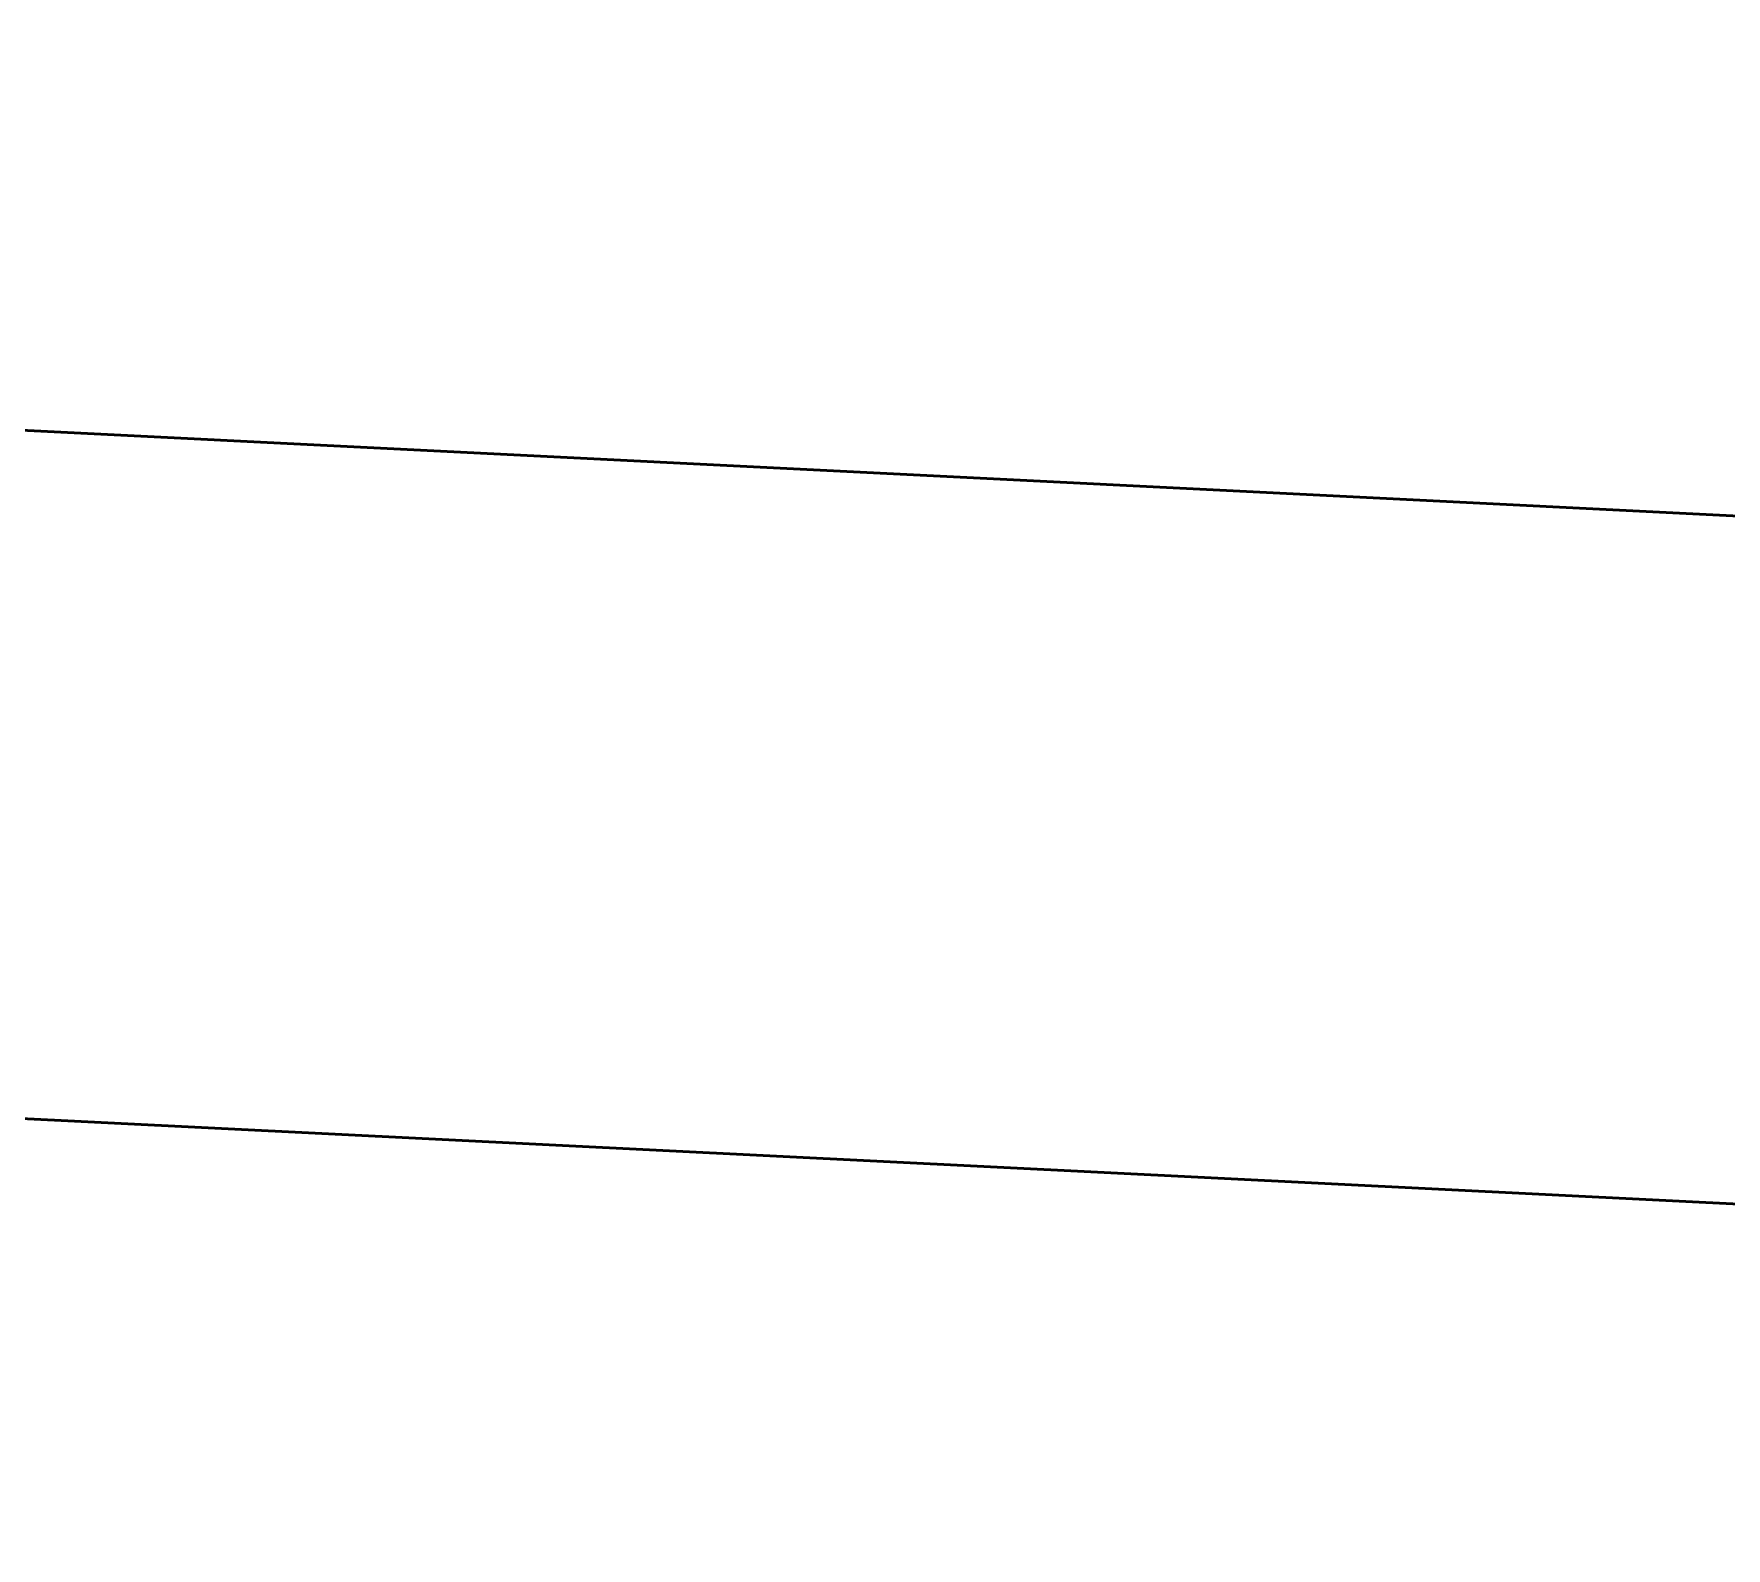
# Model space of a CAD drawing. Header units: metres. Extents: x 10 to 831, y 10 to 584.
# Drawn here: x 341.064 to 345.981, y 291.602 to 296.002 of the extents above; entities that cross this region are included whole.
import ezdxf

# ---------------------------------------------------------------- set-up
doc = ezdxf.new("R2010")
doc.units = ezdxf.units.M
doc.layers.add('CUT', color=7, linetype='Continuous', lineweight=50)
doc.layers.add('VIS', color=8, linetype='Continuous', lineweight=13)

msp = doc.modelspace()

# ---------------------------------------------------------------- linework, layer by layer
at = {"layer": 'CUT'}
for p, q in [((318, 296.002), (366, 293.6019)), ((366, 291.6021), (318, 294.002))]:
    msp.add_line(p, q, dxfattribs=at)
at = {"layer": 'VIS'}
for p, q in [((366, 293.6019), (318, 296.002)), ((333.0224, 295.2508), (344.416, 294.6812)), ((333.4216, 295.2308), (341.6172, 294.8212)), ((335.3092, 295.1364), (346.7724, 294.5632)), ((338.1864, 294.9928), (344.7608, 294.664)), ((341.98, 294.8032), (339.608, 294.9216)), ((339.7536, 294.9144), (342.2788, 294.788)), ((339.8852, 294.9076), (343.0976, 294.7472)), ((339.9132, 294.9064), (341.6892, 294.8176)), ((339.9296, 294.9056), (342.5268, 294.7756)), ((340.1296, 294.8956), (341.5108, 294.8264)), ((343.4536, 294.7292), (340.1992, 294.892)), ((342.0392, 294.8), (340.2484, 294.8896)), ((340.2964, 294.8872), (341.2732, 294.8384)), ((340.3796, 294.8832), (341.3168, 294.836)), ((340.3984, 294.882), (342.5772, 294.7732)), ((340.3988, 294.882), (341.3968, 294.832)), ((340.4412, 294.88), (341.7284, 294.8156)), ((340.502, 294.8768), (341.5392, 294.8252)), ((340.5456, 294.8748), (342.0348, 294.8004)), ((340.6992, 294.8672), (341.2988, 294.8372)), ((340.7844, 294.8628), (341.3788, 294.8332)), ((340.7916, 294.8624), (341.3848, 294.8328)), ((340.8312, 294.8604), (341.2596, 294.8392)), ((341.3876, 294.8328), (340.8488, 294.8596)), ((341.0744, 294.8484), (340.8764, 294.858)), ((340.9304, 294.8556), (341.104, 294.8468)), ((340.9684, 294.8536), (341.1616, 294.844)), ((340.9768, 294.8532), (341.842, 294.81)), ((340.9812, 294.8528), (341.5812, 294.8228)), ((341.008, 294.8516), (341.4636, 294.8288)), ((341.0088, 294.8516), (341.6084, 294.8216)), ((341.016, 294.8512), (344.0144, 294.7012)), ((341.0212, 294.8508), (341.552, 294.8244)), ((341.2036, 294.842), (341.0468, 294.8496)), ((341.0472, 294.8496), (341.2468, 294.8396)), ((341.0644, 294.8488), (341.2208, 294.8408)), ((341.0888, 294.8476), (341.554, 294.8244)), ((341.0968, 294.8472), (341.2968, 294.8372)), ((341.098, 294.8472), (341.2976, 294.8372)), ((341.3248, 294.8356), (341.1276, 294.8456)), ((341.1312, 294.8456), (341.3152, 294.8364)), ((341.1364, 294.8452), (341.7352, 294.8152)), ((341.1396, 294.8452), (341.3392, 294.8352)), ((341.1852, 294.8428), (341.784, 294.8128)), ((341.1952, 294.8424), (341.7108, 294.8164)), ((341.4004, 294.832), (341.2012, 294.842)), ((341.2056, 294.8416), (341.6828, 294.818)), ((341.2104, 294.8416), (341.8064, 294.8116)), ((341.2148, 294.8412), (341.364, 294.8336)), ((341.4168, 294.8312), (341.222, 294.8408)), ((341.4264, 294.8308), (341.2276, 294.8408)), ((341.2364, 294.84), (341.424, 294.8308)), ((343.0604, 294.7488), (341.2624, 294.8388)), ((341.2828, 294.838), (341.4388, 294.83)), ((341.2956, 294.8372), (341.7848, 294.8128)), ((341.3108, 294.8364), (341.4612, 294.8288)), ((341.3124, 294.8364), (341.5032, 294.8268)), ((341.3272, 294.8356), (341.9248, 294.8056)), ((341.3564, 294.834), (341.9476, 294.8048)), ((341.366, 294.8336), (341.9592, 294.804)), ((341.5476, 294.8248), (341.3712, 294.8336)), ((341.572, 294.8236), (341.372, 294.8336)), ((341.3728, 294.8332), (341.5544, 294.8244)), ((341.3988, 294.832), (341.5988, 294.822)), ((341.4328, 294.8304), (342.0324, 294.8004)), ((341.4336, 294.8304), (341.6336, 294.8204)), ((341.4576, 294.8292), (341.6116, 294.8216)), ((341.4596, 294.8292), (342.0568, 294.7992)), ((341.462, 294.8288), (343.2604, 294.7388)), ((341.4648, 294.8288), (342.0644, 294.7988)), ((341.4676, 294.8288), (341.6676, 294.8188)), ((341.4772, 294.828), (341.676, 294.8184)), ((341.48, 294.828), (342.2068, 294.7916)), ((341.5048, 294.8268), (341.7048, 294.8168)), ((341.5048, 294.8268), (342.3932, 294.7824)), ((341.7048, 294.8168), (341.5052, 294.8268)), ((341.5128, 294.8264), (341.7108, 294.8164)), ((341.5136, 294.8264), (342.1128, 294.7964)), ((341.726, 294.8156), (341.528, 294.8256)), ((342.13, 294.7956), (341.5312, 294.8256)), ((341.5404, 294.8248), (342.5244, 294.7756)), ((341.5472, 294.8248), (342.0468, 294.7996)), ((341.5516, 294.8244), (341.7472, 294.8148)), ((341.554, 294.8244), (341.7464, 294.8148)), ((341.5644, 294.8236), (341.7616, 294.814)), ((341.572, 294.8236), (341.7716, 294.8136)), ((341.7596, 294.814), (341.572, 294.8236)), ((341.6008, 294.822), (342.1864, 294.7928)), ((341.622, 294.8208), (342.8032, 294.762)), ((341.6384, 294.82), (341.838, 294.81)), ((341.6548, 294.8192), (342.2532, 294.7892)), ((341.832, 294.8104), (341.6748, 294.8184)), ((341.688, 294.8176), (342.1164, 294.796)), ((341.6904, 294.8176), (341.8468, 294.8096)), ((341.7176, 294.816), (342.3132, 294.7864)), ((341.738, 294.8152), (342.7308, 294.7656)), ((341.7416, 294.8148), (341.9352, 294.8052)), ((341.7496, 294.8144), (341.9292, 294.8056)), ((341.756, 294.814), (342.356, 294.784)), ((341.7896, 294.8124), (341.9808, 294.8028)), ((341.9972, 294.802), (341.7976, 294.812)), ((342.004, 294.802), (341.808, 294.8116)), ((341.8116, 294.8116), (342.558, 294.774)), ((342.0096, 294.8016), (341.8188, 294.8112)), ((342.0256, 294.8008), (341.8256, 294.8108)), ((341.8376, 294.81), (342.0376, 294.8)), ((341.8464, 294.8096), (342.0464, 294.7996)), ((341.8532, 294.8092), (342.0452, 294.7996)), ((341.8656, 294.8088), (342.0596, 294.7992)), ((341.8668, 294.8088), (342.432, 294.7804)), ((341.896, 294.8072), (342.0956, 294.7972)), ((341.8972, 294.8072), (342.4964, 294.7772)), ((341.9124, 294.8064), (342.0628, 294.7988)), ((342.114, 294.7964), (341.9168, 294.806)), ((341.9188, 294.806), (342.3744, 294.7832)), ((341.9292, 294.8056), (342.5192, 294.776)), ((341.974, 294.8032), (342.148, 294.7944)), ((341.9776, 294.8032), (342.1752, 294.7932)), ((341.9836, 294.8028), (342.132, 294.7956)), ((341.9864, 294.8028), (342.174, 294.7932)), ((342.1916, 294.7924), (341.9924, 294.8024)), ((341.9948, 294.8024), (342.1876, 294.7928)), ((342.1984, 294.792), (341.9988, 294.802)), ((342.8936, 294.7572), (342.0332, 294.8004)), ((342.0612, 294.7988), (342.2604, 294.7888)), ((342.2608, 294.7888), (342.0632, 294.7988)), ((342.074, 294.7984), (342.228, 294.7908)), ((342.252, 294.7892), (342.076, 294.7984)), ((342.3024, 294.7868), (342.1024, 294.7968)), ((342.16, 294.794), (342.3188, 294.786)), ((342.3216, 294.786), (342.1612, 294.794)), ((342.1616, 294.794), (343.1616, 294.744)), ((342.1704, 294.7936), (342.3144, 294.7864)), ((342.1984, 294.792), (342.3984, 294.782)), ((342.2192, 294.7912), (342.3752, 294.7832)), ((342.25, 294.7896), (342.8364, 294.76)), ((342.2536, 294.7892), (342.4536, 294.7792)), ((342.2672, 294.7888), (342.4672, 294.7788)), ((342.274, 294.7884), (342.4372, 294.78)), ((342.8244, 294.7608), (342.2856, 294.7876)), ((342.2924, 294.7872), (344.5656, 294.6736)), ((342.49, 294.7776), (342.2956, 294.7872)), ((342.298, 294.7872), (342.498, 294.7772)), ((342.46, 294.7792), (342.3028, 294.7868)), ((342.3044, 294.7868), (342.504, 294.7768)), ((342.316, 294.786), (342.7856, 294.7628)), ((342.5184, 294.776), (342.3204, 294.786)), ((342.3236, 294.786), (342.516, 294.776)), ((342.3292, 294.7856), (342.7944, 294.7624)), ((342.3344, 294.7852), (342.9332, 294.7552)), ((342.338, 294.7852), (342.5376, 294.7752)), ((342.3692, 294.7836), (342.9636, 294.754)), ((342.3824, 294.7828), (342.582, 294.7728)), ((342.5856, 294.7728), (342.3908, 294.7824)), ((342.618, 294.7712), (342.4196, 294.7812)), ((342.436, 294.7804), (342.9664, 294.7536)), ((342.4572, 294.7792), (342.648, 294.7696)), ((342.4632, 294.7788), (342.6448, 294.7696)), ((342.7128, 294.7664), (342.5124, 294.7764)), ((342.5136, 294.7764), (342.664, 294.7688)), ((342.5152, 294.7764), (342.7084, 294.7664)), ((342.5156, 294.7764), (343.1136, 294.7464)), ((342.522, 294.776), (342.7212, 294.766)), ((342.5228, 294.776), (343.1204, 294.746)), ((342.532, 294.7756), (343.03, 294.7504)), ((342.5452, 294.7748), (342.9736, 294.7532)), ((342.546, 294.7748), (342.7128, 294.7664)), ((342.5524, 294.7744), (343.1456, 294.7448)), ((342.5528, 294.7744), (342.7508, 294.7644)), ((342.57, 294.7736), (342.742, 294.7648)), ((342.5764, 294.7732), (343.6132, 294.7212)), ((342.5812, 294.7728), (342.7808, 294.7628)), ((342.7876, 294.7628), (342.5916, 294.7724)), ((342.7984, 294.762), (342.5984, 294.772)), ((342.602, 294.772), (342.786, 294.7628)), ((342.608, 294.7716), (343.6076, 294.7216)), ((343.624, 294.7208), (342.6248, 294.7708)), ((342.6292, 294.7704), (343.5664, 294.7236)), ((342.6384, 294.77), (342.8304, 294.7604)), ((342.6444, 294.7696), (342.8444, 294.7596)), ((342.646, 294.7696), (343.2452, 294.7396)), ((342.654, 294.7692), (343.2512, 294.7396)), ((342.6644, 294.7688), (342.8644, 294.7588)), ((342.67, 294.7684), (342.844, 294.7596)), ((343.2448, 294.7396), (342.686, 294.7676)), ((342.6948, 294.7672), (342.8948, 294.7572)), ((342.8852, 294.7576), (342.6976, 294.7672)), ((342.7, 294.7672), (343.2932, 294.7372)), ((342.9024, 294.7568), (342.7028, 294.7668)), ((342.9028, 294.7568), (342.7056, 294.7668)), ((344.894, 294.6572), (342.7068, 294.7668)), ((342.7072, 294.7668), (343.5728, 294.7232)), ((342.7368, 294.7652), (342.9244, 294.7556)), ((342.768, 294.7636), (342.966, 294.7536)), ((342.7816, 294.7628), (342.9812, 294.7528)), ((342.9896, 294.7524), (342.79, 294.7624)), ((342.7992, 294.762), (343.792, 294.7124)), ((342.8296, 294.7604), (343.2848, 294.7376)), ((342.8352, 294.7604), (343.0348, 294.7504)), ((342.8516, 294.7596), (343.0508, 294.7496)), ((343.0516, 294.7496), (342.854, 294.7592)), ((343.0384, 294.75), (342.8628, 294.7588)), ((342.8824, 294.758), (343.0816, 294.748)), ((343.1092, 294.7464), (342.9124, 294.7564)), ((343.8988, 294.7072), (342.9184, 294.756)), ((342.9268, 294.7556), (343.0896, 294.7476)), ((343.088, 294.7476), (342.9308, 294.7556)), ((342.9332, 294.7552), (343.66, 294.7192)), ((342.9372, 294.7552), (343.5112, 294.7264)), ((342.9436, 294.7548), (343.1332, 294.7452)), ((343.1844, 294.7428), (342.9856, 294.7528)), ((342.998, 294.752), (343.1524, 294.7444)), ((343.006, 294.7516), (343.198, 294.742)), ((343.0064, 294.7516), (343.2068, 294.7416)), ((343.03, 294.7504), (343.612, 294.7216)), ((343.0316, 294.7504), (343.6312, 294.7204)), ((343.0376, 294.75), (343.2376, 294.74)), ((343.0672, 294.7488), (343.2668, 294.7388)), ((343.0684, 294.7484), (343.2672, 294.7388)), ((343.0932, 294.7472), (343.2856, 294.7376)), ((343.0956, 294.7472), (343.2952, 294.7372)), ((343.1036, 294.7468), (343.3036, 294.7368)), ((343.1092, 294.7464), (343.6996, 294.7172)), ((343.112, 294.7464), (343.312, 294.7364)), ((343.3104, 294.7364), (343.1124, 294.7464)), ((343.114, 294.7464), (343.2732, 294.7384)), ((343.1152, 294.7464), (343.2656, 294.7388)), ((343.3092, 294.7364), (343.1332, 294.7452)), ((343.1372, 294.7452), (343.7364, 294.7152)), ((343.142, 294.7448), (344.918, 294.656)), ((343.1432, 294.7448), (343.7356, 294.7152)), ((343.162, 294.744), (343.7472, 294.7148)), ((343.19, 294.7424), (343.372, 294.7336)), ((343.3952, 294.7324), (343.1956, 294.7424)), ((343.2548, 294.7392), (343.4112, 294.7316)), ((343.2576, 294.7392), (343.4572, 294.7292)), ((343.2868, 294.7376), (344.668, 294.6688)), ((343.2884, 294.7376), (343.482, 294.728)), ((343.304, 294.7368), (343.4532, 294.7292)), ((343.3064, 294.7368), (343.5048, 294.7268)), ((343.5352, 294.7252), (343.3444, 294.7348)), ((343.356, 294.734), (343.956, 294.704)), ((343.366, 294.7336), (343.54, 294.7248)), ((343.374, 294.7332), (343.9392, 294.7052)), ((344.7816, 294.6628), (343.3824, 294.7328)), ((343.398, 294.732), (343.598, 294.722)), ((343.402, 294.732), (343.8304, 294.7104)), ((343.4056, 294.7316), (343.5976, 294.722)), ((344.366, 294.6836), (343.4204, 294.7308)), ((343.43, 294.7304), (344.024, 294.7008)), ((343.434, 294.7304), (343.634, 294.7204)), ((343.444, 294.7296), (343.6436, 294.72)), ((343.4528, 294.7292), (344.052, 294.6992)), ((343.6552, 294.7192), (343.4612, 294.7288)), ((343.4624, 294.7288), (343.6624, 294.7188)), ((343.464, 294.7288), (343.664, 294.7188)), ((343.4868, 294.7276), (344.7996, 294.662)), ((343.494, 294.7272), (343.6936, 294.7172)), ((343.692, 294.7176), (343.4948, 294.7272)), ((343.4972, 294.7272), (343.6972, 294.7172)), ((343.5088, 294.7264), (343.7048, 294.7168)), ((343.5428, 294.7248), (343.7424, 294.7148)), ((343.5452, 294.7248), (343.7116, 294.7164)), ((343.5576, 294.724), (344.152, 294.6944)), ((343.5588, 294.724), (344.1516, 294.6944)), ((343.716, 294.716), (343.5592, 294.724)), ((343.7544, 294.7144), (343.5596, 294.724)), ((343.6016, 294.722), (343.7924, 294.7124)), ((343.6016, 294.722), (344.1172, 294.696)), ((343.8096, 294.7116), (343.6112, 294.7216)), ((343.6144, 294.7212), (343.7684, 294.7136)), ((343.6368, 294.72), (344.5252, 294.6756)), ((343.7052, 294.7168), (344.2564, 294.6892)), ((343.9128, 294.7064), (343.7128, 294.7164)), ((343.7184, 294.716), (344.3164, 294.686)), ((343.7208, 294.716), (344.706, 294.6668)), ((343.902, 294.7068), (343.7224, 294.716)), ((343.7392, 294.7152), (343.9368, 294.7052)), ((343.7404, 294.7148), (344.1956, 294.6924)), ((343.7504, 294.7144), (343.9092, 294.7064)), ((344.3704, 294.6836), (343.7708, 294.7136)), ((343.9808, 294.7028), (343.7816, 294.7128)), ((343.996, 294.7024), (343.796, 294.712)), ((344.0108, 294.7016), (343.8232, 294.7108)), ((344.014, 294.7012), (343.838, 294.71)), ((343.8448, 294.7096), (344.0448, 294.6996)), ((343.8484, 294.7096), (344.4456, 294.6796)), ((343.8508, 294.7096), (344.3812, 294.6828)), ((343.8532, 294.7092), (347.564, 294.5236)), ((343.8628, 294.7088), (344.0552, 294.6992)), ((343.8668, 294.7088), (344.0668, 294.6988)), ((343.8796, 294.708), (344.3448, 294.6848)), ((343.8804, 294.708), (344.0368, 294.7)), ((343.8944, 294.7072), (344.094, 294.6972)), ((343.9004, 294.7068), (344.0796, 294.698)), ((343.9016, 294.7068), (344.8856, 294.6576)), ((343.9032, 294.7068), (344.1028, 294.6968)), ((344.0696, 294.6984), (343.9036, 294.7068)), ((344.1024, 294.6968), (343.9044, 294.7068)), ((343.9052, 294.7068), (344.0684, 294.6984)), ((344.5252, 294.6756), (343.9264, 294.7056)), ((343.9316, 294.7056), (344.5308, 294.6756)), ((343.9708, 294.7036), (344.5704, 294.6736)), ((344.1928, 294.6924), (343.9936, 294.7024)), ((344.0172, 294.7012), (344.1676, 294.6936)), ((344.032, 294.7004), (344.2316, 294.6904)), ((344.048, 294.6996), (344.2476, 294.6896)), ((344.0576, 294.6992), (344.206, 294.6916)), ((344.062, 294.6988), (344.2552, 294.6892)), ((344.6136, 294.6712), (344.0976, 294.6972)), ((344.3028, 294.6868), (344.1028, 294.6968)), ((344.1588, 294.694), (344.7352, 294.6652)), ((344.1732, 294.6932), (344.3648, 294.6836)), ((344.1808, 294.6928), (344.3808, 294.6828)), ((344.1856, 294.6928), (346.0056, 294.6016)), ((344.344, 294.6848), (344.1872, 294.6928)), ((344.1976, 294.692), (344.3976, 294.682)), ((344.1992, 294.692), (344.6468, 294.6696)), ((344.204, 294.692), (344.79, 294.6624)), ((344.2308, 294.6904), (344.3848, 294.6828)), ((344.234, 294.6904), (344.434, 294.6804)), ((344.2376, 294.69), (344.4376, 294.68)), ((344.2432, 294.69), (344.4432, 294.68)), ((344.2596, 294.6892), (346.0576, 294.5992)), ((344.2616, 294.6888), (344.4608, 294.6788)), ((344.2804, 294.688), (344.462, 294.6788)), ((344.2824, 294.688), (344.876, 294.6584)), ((344.4812, 294.678), (344.284, 294.688)), ((344.2896, 294.6876), (344.8796, 294.658)), ((344.2928, 294.6872), (344.4928, 294.6772)), ((344.3108, 294.6864), (344.5108, 294.6764)), ((344.3216, 294.686), (345.5024, 294.6268)), ((344.3356, 294.6852), (344.5352, 294.6752)), ((344.9232, 294.656), (344.3388, 294.6852)), ((344.3412, 294.6848), (344.5412, 294.6748)), ((344.3784, 294.6832), (344.578, 294.6732)), ((344.4036, 294.682), (344.5596, 294.674)), ((344.41, 294.6816), (344.584, 294.6728)), ((344.438, 294.68), (345.3036, 294.6368)), ((344.4544, 294.6792), (344.654, 294.6692)), ((345.858, 294.6092), (344.4592, 294.6792)), ((344.4676, 294.6788), (345.0416, 294.65)), ((345.9464, 294.6048), (344.4812, 294.678)), ((344.4864, 294.6776), (345.7736, 294.6132)), ((344.4976, 294.6772), (345.0936, 294.6472)), ((344.5064, 294.6768), (344.6628, 294.6688)), ((344.5244, 294.6756), (344.6904, 294.6676)), ((344.7188, 294.666), (344.5424, 294.6748)), ((344.544, 294.6748), (344.7104, 294.6664)), ((344.5448, 294.6748), (344.6876, 294.6676)), ((344.5576, 294.674), (344.7208, 294.666)), ((344.7772, 294.6632), (344.578, 294.6732)), ((344.582, 294.6728), (344.776, 294.6632)), ((344.6188, 294.6712), (344.7692, 294.6636)), ((344.8208, 294.6608), (344.6264, 294.6708)), ((344.6304, 294.6704), (344.8304, 294.6604)), ((344.6324, 294.6704), (344.8248, 294.6608)), ((344.644, 294.6696), (344.844, 294.6596)), ((344.6504, 294.6696), (345.0948, 294.6472)), ((344.6512, 294.6696), (345.1064, 294.6468)), ((344.662, 294.6688), (344.862, 294.6588)), ((344.664, 294.6688), (344.864, 294.6588)), ((344.6664, 294.6688), (344.8664, 294.6588)), ((344.6772, 294.668), (345.1132, 294.6464)), ((344.6836, 294.668), (344.8792, 294.658)), ((344.6936, 294.6672), (344.8932, 294.6572)), ((344.6964, 294.6672), (344.8964, 294.6572)), ((344.8948, 294.6572), (344.6964, 294.6672)), ((344.8992, 294.6572), (344.6992, 294.6672)), ((344.7024, 294.6668), (344.9024, 294.6568)), ((344.7044, 294.6668), (344.8636, 294.6588)), ((344.7244, 294.6656), (347.322, 294.536)), ((344.7444, 294.6648), (344.9424, 294.6548)), ((344.7464, 294.6648), (344.9372, 294.6552)), ((344.7636, 294.664), (344.9076, 294.6568)), ((344.9844, 294.6528), (344.7848, 294.6628)), ((344.7848, 294.6628), (345.3808, 294.6328)), ((344.79, 294.6624), (345.788, 294.6124)), ((345.3388, 294.6352), (344.8, 294.662)), ((345.0016, 294.652), (344.8028, 294.662)), ((344.8044, 294.6616), (347.3296, 294.5356)), ((345.0292, 294.6504), (344.8316, 294.6604)), ((344.8352, 294.6604), (345.0288, 294.6504)), ((344.8468, 294.6596), (345.0012, 294.652)), ((345.4424, 294.63), (344.8704, 294.6584)), ((344.8788, 294.658), (345.4412, 294.63)), ((344.8816, 294.658), (345.4468, 294.6296)), ((344.9072, 294.6568), (345.904, 294.6068)), ((344.914, 294.6564), (345.512, 294.6264)), ((344.9148, 294.6564), (345.9076, 294.6068)), ((345.852, 294.6092), (344.9208, 294.656)), ((344.9256, 294.6556), (345.1232, 294.646)), ((344.9404, 294.6548), (345.1324, 294.6452)), ((345.1368, 294.6452), (344.9492, 294.6544)), ((344.9764, 294.6532), (345.492, 294.6272)), ((345.1952, 294.6424), (344.9952, 294.6524)), ((345.0068, 294.6516), (345.6068, 294.6216)), ((345.0072, 294.6516), (345.1892, 294.6424)), ((345.0076, 294.6516), (345.608, 294.6216)), ((345.0428, 294.65), (345.2424, 294.64)), ((345.0428, 294.65), (345.64, 294.62)), ((345.2064, 294.6416), (345.046, 294.6496)), ((345.0512, 294.6496), (345.2512, 294.6396)), ((345.092, 294.6476), (346.49, 294.5776)), ((345.0944, 294.6472), (345.5424, 294.6248)), ((345.106, 294.6468), (345.28, 294.638)), ((345.1136, 294.6464), (345.3084, 294.6364)), ((345.1172, 294.646), (345.7096, 294.6164)), ((345.12, 294.646), (345.5852, 294.6228)), ((345.2864, 294.6376), (345.1292, 294.6456)), ((345.1296, 294.6456), (345.7288, 294.6156)), ((345.132, 294.6452), (346.2272, 294.5908)), ((345.14, 294.6452), (345.3396, 294.6352)), ((345.1424, 294.6448), (345.7368, 294.6152)), ((345.176, 294.6432), (345.3596, 294.634)), ((345.1776, 294.6432), (345.3772, 294.6332)), ((345.22, 294.6412), (345.3704, 294.6336)), ((345.2288, 294.6404), (345.4284, 294.6304)), ((345.2448, 294.6396), (345.4444, 294.6296)), ((345.4064, 294.6316), (345.2528, 294.6392)), ((345.2656, 294.6388), (345.796, 294.6124)), ((345.4716, 294.6284), (345.2748, 294.6384)), ((345.3116, 294.6364), (345.888, 294.6076)), ((345.312, 294.6364), (345.5112, 294.6264)), ((345.5308, 294.6256), (345.3348, 294.6352)), ((345.34, 294.6352), (345.496, 294.6272)), ((345.3564, 294.634), (345.9564, 294.604)), ((345.3616, 294.634), (346.3616, 294.584)), ((345.3624, 294.634), (345.55, 294.6244)), ((345.3804, 294.6328), (345.9804, 294.6028)), ((345.3972, 294.632), (345.5972, 294.622)), ((345.4016, 294.632), (345.5444, 294.6248)), ((345.4436, 294.63), (345.6432, 294.62)), ((345.4552, 294.6292), (345.654, 294.6192)), ((345.4664, 294.6288), (345.6664, 294.6188)), ((345.4664, 294.6288), (345.6624, 294.6188)), ((345.5016, 294.6268), (345.7016, 294.6168)), ((345.7024, 294.6168), (345.5076, 294.6268)), ((345.51, 294.6264), (346.1096, 294.5964)), ((345.5344, 294.6252), (345.734, 294.6152)), ((345.5352, 294.6252), (345.7328, 294.6152)), ((345.5364, 294.6252), (345.6996, 294.6172)), ((345.5392, 294.6252), (345.6872, 294.6176)), ((345.5428, 294.6248), (345.7092, 294.6164)), ((345.562, 294.624), (346.0172, 294.6012)), ((345.5756, 294.6232), (346.1744, 294.5932)), ((345.782, 294.6128), (345.5828, 294.6228)), ((345.776, 294.6132), (345.5996, 294.622)), ((345.6088, 294.6216), (345.802, 294.612)), ((345.6512, 294.6196), (345.8504, 294.6096)), ((345.6588, 294.6192), (345.8176, 294.6112)), ((345.8452, 294.6096), (345.6696, 294.6184)), ((345.7076, 294.6168), (345.8996, 294.6072)), ((345.9128, 294.6064), (345.7128, 294.6164)), ((345.746, 294.6148), (345.94, 294.6052)), ((345.9144, 294.6064), (345.7572, 294.614)), ((345.77, 294.6136), (346.75, 294.5644)), ((345.986, 294.6028), (345.7916, 294.6124)), ((345.9944, 294.6024), (345.7944, 294.6124)), ((347.4532, 294.5292), (345.8112, 294.6116)), ((346.678, 294.568), (345.818, 294.6112)), ((345.8216, 294.6108), (345.972, 294.6036)), ((345.8296, 294.6104), (346.4292, 294.5804)), ((345.842, 294.61), (346.042, 294.6)), ((345.8632, 294.6088), (346.06, 294.5988)), ((345.8636, 294.6088), (346.0636, 294.5988)), ((345.8648, 294.6088), (346.4584, 294.5792)), ((345.8908, 294.6076), (346.0816, 294.598)), ((345.892, 294.6076), (346.0916, 294.5976)), ((346.0612, 294.5988), (345.8952, 294.6072)), ((345.9384, 294.6052), (346.1384, 294.5952)), ((366, 291.6021), (318, 294.002)), ((339.4344, 292.9304), (341.2252, 292.8408)), ((339.8952, 292.9072), (341.2036, 292.842)), ((341.3912, 292.8324), (340.354, 292.8844)), ((341.4208, 292.8308), (340.4252, 292.8808)), ((340.6692, 292.8684), (341.208, 292.8416)), ((341.1952, 292.8424), (340.6796, 292.868)), ((341.416, 292.8312), (340.816, 292.8612)), ((340.8292, 292.8604), (341.6892, 292.8176)), ((340.8336, 292.8604), (341.3396, 292.8352)), ((341.0776, 292.848), (340.8824, 292.858)), ((341.098, 292.8472), (340.8984, 292.8572)), ((341.4716, 292.8284), (340.9024, 292.8568)), ((340.9304, 292.8556), (341.1276, 292.8456)), ((341.5044, 292.8268), (340.942, 292.8548)), ((341.2104, 292.8416), (341.012, 292.8512)), ((342.4084, 292.7816), (341.0656, 292.8488)), ((341.238, 292.84), (341.0688, 292.8484)), ((341.622, 292.8208), (341.116, 292.8464)), ((341.3124, 292.8364), (341.1216, 292.846)), ((341.2956, 292.8372), (341.1324, 292.8452)), ((342.1444, 292.7948), (341.1592, 292.844)), ((341.3108, 292.8364), (341.1604, 292.844)), ((341.3548, 292.8344), (341.1616, 292.844)), ((341.3484, 292.8344), (341.1616, 292.844)), ((341.6504, 292.8196), (341.1692, 292.8436)), ((341.3812, 292.8328), (341.1812, 292.8428)), ((341.186, 292.8428), (341.3636, 292.834)), ((341.1952, 292.8424), (341.3712, 292.8336)), ((341.238, 292.84), (341.4332, 292.8304)), ((341.8616, 292.8088), (341.2624, 292.8388)), ((341.4576, 292.8292), (341.3036, 292.8368)), ((341.86, 292.8088), (341.3272, 292.8356)), ((341.528, 292.8256), (341.328, 292.8356)), ((341.5404, 292.8248), (341.3436, 292.8348)), ((342.2104, 292.7916), (341.3592, 292.834)), ((341.6128, 292.8212), (341.4196, 292.8312)), ((341.6116, 292.8216), (341.424, 292.8308)), ((341.904, 292.8068), (341.4312, 292.8304)), ((341.9712, 292.8036), (341.4352, 292.8304)), ((341.6384, 292.82), (341.4388, 292.83)), ((341.6548, 292.8192), (341.4552, 292.8292)), ((341.462, 292.8288), (342.0616, 292.7988)), ((341.4696, 292.8284), (341.6676, 292.8188)), ((341.6688, 292.8184), (341.496, 292.8272)), ((342.8616, 292.7588), (341.502, 292.8268)), ((341.518, 292.826), (341.6748, 292.8184)), ((341.7256, 292.8156), (341.5264, 292.8256)), ((342.5324, 292.7752), (341.5396, 292.8252)), ((341.7468, 292.8148), (341.5468, 292.8248)), ((341.756, 292.8144), (341.556, 292.824)), ((341.7608, 292.814), (341.5784, 292.8232)), ((341.7712, 292.8136), (341.6072, 292.8216)), ((341.802, 292.812), (341.6288, 292.8204)), ((341.8324, 292.8104), (341.6324, 292.8204)), ((341.8464, 292.8096), (341.6468, 292.8196)), ((341.6804, 292.818), (341.8408, 292.81)), ((341.8972, 292.8072), (341.6972, 292.8172)), ((341.7048, 292.8168), (341.9044, 292.8068)), ((341.8804, 292.808), (341.7136, 292.8164)), ((341.7192, 292.816), (341.9168, 292.806)), ((341.7448, 292.8148), (342.3204, 292.786)), ((342.5904, 292.7724), (341.7452, 292.8148)), ((341.7572, 292.814), (341.9568, 292.804)), ((341.9124, 292.8064), (341.762, 292.814)), ((342.5152, 292.7764), (341.782, 292.8128)), ((341.948, 292.8044), (341.7848, 292.8128)), ((341.8064, 292.8116), (342.0012, 292.802)), ((341.8172, 292.8112), (342.0084, 292.8016)), ((341.9836, 292.8028), (341.8356, 292.8104)), ((341.8956, 292.8072), (342.0732, 292.7984)), ((341.9, 292.8072), (342.4284, 292.7804)), ((342.0416, 292.8), (341.9, 292.8072)), ((342.436, 292.78), (341.9056, 292.8068)), ((342.0952, 292.7972), (341.9084, 292.8064)), ((342.074, 292.7984), (341.9196, 292.806)), ((342.5616, 292.774), (341.9616, 292.804)), ((342.118, 292.796), (341.9652, 292.8036)), ((342.1984, 292.792), (341.9984, 292.802)), ((342.9332, 292.7552), (342.0036, 292.802)), ((342.0096, 292.8016), (342.5816, 292.7728)), ((342.2332, 292.7904), (342.0336, 292.8004)), ((342.2144, 292.7912), (342.0392, 292.8)), ((349.138, 292.4452), (342.0416, 292.8)), ((342.2264, 292.7908), (342.0544, 292.7992)), ((342.2436, 292.79), (342.0552, 292.7992)), ((342.106, 292.7968), (342.6448, 292.7696)), ((342.9132, 292.7564), (342.146, 292.7948)), ((342.146, 292.7948), (342.3028, 292.7868)), ((342.3616, 292.784), (342.174, 292.7932)), ((343.5708, 292.7236), (342.196, 292.7924)), ((342.1984, 292.792), (342.398, 292.782)), ((342.82, 292.7612), (342.2392, 292.79)), ((342.2608, 292.7888), (342.4584, 292.7792)), ((342.7556, 292.7644), (342.2636, 292.7888)), ((342.4572, 292.7792), (342.2664, 292.7888)), ((342.4944, 292.7772), (342.3212, 292.786)), ((342.5468, 292.7748), (342.3468, 292.7848)), ((342.3528, 292.7844), (342.5528, 292.7744)), ((342.5136, 292.7764), (342.3632, 292.784)), ((342.546, 292.7748), (342.3796, 292.7832)), ((343.008, 292.7516), (342.408, 292.7816)), ((342.4088, 292.7816), (342.604, 292.772)), ((343.4652, 292.7288), (342.428, 292.7804)), ((343.0316, 292.7504), (342.4456, 292.7796)), ((342.646, 292.7696), (342.446, 292.7796)), ((342.6384, 292.77), (342.4468, 292.7796)), ((342.6592, 292.7692), (342.4592, 292.7792)), ((342.5032, 292.7768), (343.1024, 292.7468)), ((342.5188, 292.776), (342.7, 292.7668)), ((342.5196, 292.776), (342.7028, 292.7668)), ((342.5196, 292.776), (342.688, 292.7676)), ((342.5856, 292.7728), (343.17, 292.7436)), ((342.7992, 292.762), (342.6008, 292.772)), ((342.6056, 292.7716), (342.7828, 292.7628)), ((342.8352, 292.7604), (342.6356, 292.7704)), ((342.8516, 292.7596), (342.652, 292.7692)), ((342.6856, 292.7676), (342.8704, 292.7584)), ((343.164, 292.7436), (342.6916, 292.7676)), ((342.9212, 292.756), (342.722, 292.766)), ((342.9268, 292.7556), (342.7636, 292.764)), ((342.774, 292.7632), (343.2452, 292.7396)), ((342.998, 292.752), (342.844, 292.7596)), ((342.8532, 292.7592), (343.042, 292.75)), ((343.8372, 292.71), (342.882, 292.758)), ((342.8936, 292.7572), (343.7536, 292.7144)), ((342.9028, 292.7568), (343.1004, 292.7468)), ((343.1116, 292.7464), (342.9244, 292.7556)), ((342.9548, 292.7544), (343.154, 292.7444)), ((342.9568, 292.754), (343.1332, 292.7452)), ((343.1568, 292.744), (342.9636, 292.754)), ((343.1152, 292.7464), (342.9648, 292.7536)), ((343.1464, 292.7448), (342.9696, 292.7536)), ((342.9964, 292.752), (343.1956, 292.7424)), ((343.6016, 292.722), (343.086, 292.7476)), ((343.6812, 292.718), (343.0896, 292.7476)), ((344.9068, 292.6568), (343.1128, 292.7464)), ((343.32, 292.736), (343.1288, 292.7456)), ((345.8608, 292.6088), (343.1368, 292.7452)), ((343.304, 292.7368), (343.1548, 292.7444)), ((343.756, 292.714), (343.156, 292.744)), ((343.3696, 292.7336), (343.18, 292.7432)), ((343.34, 292.7348), (343.1872, 292.7428)), ((343.3792, 292.7332), (343.1916, 292.7424)), ((343.4056, 292.7316), (343.214, 292.7412)), ((343.7584, 292.714), (343.222, 292.7408)), ((343.3996, 292.732), (343.2264, 292.7408)), ((343.2308, 292.7404), (344.2296, 292.6904)), ((343.4312, 292.7304), (343.2316, 292.7404)), ((343.4324, 292.7304), (343.2328, 292.7404)), ((343.412, 292.7312), (343.248, 292.7396)), ((343.4528, 292.7292), (343.2528, 292.7392)), ((344.67, 292.6684), (343.2716, 292.7384)), ((343.2804, 292.738), (343.472, 292.7284)), ((343.3416, 292.7348), (345.1324, 292.6452)), ((343.5452, 292.7248), (343.3784, 292.7332)), ((343.6016, 292.722), (343.4108, 292.7316)), ((343.5792, 292.7232), (343.416, 292.7312)), ((343.4472, 292.7296), (343.6452, 292.7196)), ((343.6328, 292.7204), (343.4572, 292.7292)), ((343.9924, 292.7024), (343.4592, 292.7292)), ((343.6144, 292.7212), (343.4604, 292.7288)), ((344.0608, 292.6988), (343.476, 292.728)), ((343.5064, 292.7268), (345.2712, 292.6384)), ((344.5092, 292.6764), (343.5236, 292.726)), ((343.982, 292.7028), (343.542, 292.7248)), ((343.5428, 292.7248), (343.7224, 292.716)), ((343.7472, 292.7148), (343.5468, 292.7248)), ((343.7508, 292.7144), (343.5624, 292.724)), ((344.4836, 292.678), (343.568, 292.7236)), ((343.624, 292.7208), (343.8236, 292.7108)), ((343.6616, 292.7188), (343.838, 292.71)), ((343.862, 292.7088), (343.6744, 292.7184)), ((347.7408, 292.5148), (343.6764, 292.718)), ((343.692, 292.7172), (343.8892, 292.7076)), ((343.8944, 292.7072), (343.6948, 292.7172)), ((343.7012, 292.7168), (343.9008, 292.7068)), ((343.9016, 292.7068), (343.7048, 292.7168)), ((343.716, 292.716), (343.8732, 292.7084)), ((343.728, 292.7156), (343.9192, 292.706)), ((343.8956, 292.7072), (343.7352, 292.7152)), ((343.7544, 292.7144), (343.9492, 292.7044)), ((343.9676, 292.7036), (343.7924, 292.7124)), ((344.6588, 292.6692), (343.8152, 292.7112)), ((344.032, 292.7004), (343.8328, 292.7104)), ((344.048, 292.6996), (343.8488, 292.7096)), ((344.0172, 292.7012), (343.8668, 292.7088)), ((343.8684, 292.7084), (344.374, 292.6832)), ((344.0788, 292.698), (343.8792, 292.708)), ((344.3964, 292.682), (343.9044, 292.7068)), ((343.9064, 292.7068), (344.1064, 292.6968)), ((344.0576, 292.6992), (343.9096, 292.7064)), ((343.9128, 292.7064), (344.1128, 292.6964)), ((343.9168, 292.706), (344.1076, 292.6968)), ((344.4244, 292.6808), (343.9516, 292.7044)), ((343.97, 292.7036), (344.5552, 292.6744)), ((343.9704, 292.7036), (344.1516, 292.6944)), ((344.1808, 292.6928), (343.9808, 292.7028)), ((344.1732, 292.6932), (343.9812, 292.7028)), ((344.1976, 292.692), (343.9976, 292.702)), ((344.4976, 292.6772), (344.05, 292.6996)), ((344.2588, 292.6892), (344.0588, 292.6992)), ((344.0696, 292.6984), (344.2356, 292.6904)), ((344.2308, 292.6904), (344.0768, 292.698)), ((344.2588, 292.6892), (344.0796, 292.698)), ((344.2928, 292.6872), (344.0932, 292.6972)), ((344.0984, 292.6972), (347.4788, 292.528)), ((344.3148, 292.6864), (344.1216, 292.696)), ((344.126, 292.6956), (344.3256, 292.6856)), ((344.316, 292.686), (344.1336, 292.6952)), ((344.3412, 292.6848), (344.1416, 292.6948)), ((344.3356, 292.6852), (344.16, 292.694)), ((344.162, 292.694), (344.3464, 292.6848)), ((344.1692, 292.6936), (346.906, 292.5568)), ((344.3704, 292.6836), (344.1704, 292.6936)), ((344.3688, 292.6836), (344.1752, 292.6932)), ((344.1928, 292.6924), (344.3924, 292.6824)), ((344.2384, 292.69), (344.436, 292.68)), ((344.2596, 292.6892), (344.8588, 292.6592)), ((344.3008, 292.6868), (344.5008, 292.6768)), ((344.344, 292.6848), (344.5012, 292.6768)), ((344.5472, 292.6748), (344.3472, 292.6848)), ((344.3704, 292.6836), (344.5704, 292.6736)), ((344.544, 292.6748), (344.3772, 292.6832)), ((344.3816, 292.6828), (345.3812, 292.6328)), ((344.5576, 292.674), (344.3948, 292.6824)), ((344.9856, 292.6528), (344.3996, 292.682)), ((345.4036, 292.632), (344.408, 292.6816)), ((344.4232, 292.6808), (344.6228, 292.6708)), ((344.612, 292.6712), (344.4244, 292.6808)), ((344.6316, 292.6704), (344.4316, 292.6804)), ((344.432, 292.6804), (344.624, 292.6708)), ((344.6592, 292.6692), (344.4592, 292.6792)), ((344.6328, 292.6704), (344.4608, 292.6788)), ((344.664, 292.6688), (344.464, 292.6788)), ((344.6188, 292.6712), (344.4684, 292.6784)), ((344.4812, 292.678), (344.6784, 292.668)), ((344.6936, 292.6672), (344.4936, 292.6772)), ((344.9464, 292.6548), (344.502, 292.6768)), ((344.7088, 292.6664), (344.522, 292.676)), ((344.5508, 292.6744), (344.7504, 292.6644)), ((344.7464, 292.6648), (344.5556, 292.6744)), ((344.7848, 292.6628), (344.5864, 292.6728)), ((345.0612, 292.6488), (344.6012, 292.672)), ((344.6136, 292.6712), (345.474, 292.6284)), ((344.6204, 292.6708), (345.1592, 292.644)), ((345.1876, 292.6428), (344.6516, 292.6696)), ((344.85, 292.6596), (344.6588, 292.6692)), ((344.8468, 292.6596), (344.6928, 292.6672)), ((345.2676, 292.6388), (344.6984, 292.6672)), ((344.7068, 292.6668), (344.9068, 292.6568)), ((345.7092, 292.6164), (344.7164, 292.666)), ((344.7188, 292.666), (344.8948, 292.6572)), ((344.9116, 292.6564), (344.7348, 292.6652)), ((344.9184, 292.656), (344.7452, 292.6648)), ((344.9404, 292.6548), (344.7488, 292.6644)), ((345.2748, 292.6384), (344.764, 292.6636)), ((345.0068, 292.6516), (344.8072, 292.6616)), ((344.8092, 292.6616), (345.0088, 292.6516)), ((345.0428, 292.65), (344.8428, 292.66)), ((345.0512, 292.6496), (344.8516, 292.6596)), ((344.8656, 292.6588), (345.0364, 292.65)), ((345.0528, 292.6492), (344.8888, 292.6576)), ((345.092, 292.6476), (344.892, 292.6572)), ((344.8992, 292.6572), (345.0988, 292.6472)), ((344.9232, 292.656), (345.118, 292.646)), ((345.14, 292.6452), (344.9404, 292.6548)), ((346.5868, 292.5728), (344.9452, 292.6548)), ((345.1304, 292.6456), (344.9572, 292.654)), ((344.9724, 292.6532), (345.1292, 292.6456)), ((344.9908, 292.6524), (345.19, 292.6424)), ((345.0292, 292.6504), (345.6224, 292.6208)), ((345.2288, 292.6404), (345.0296, 292.6504)), ((345.2448, 292.6396), (345.0452, 292.6496)), ((345.2104, 292.6416), (345.0472, 292.6496)), ((345.6288, 292.6204), (345.0664, 292.6488)), ((345.22, 292.6412), (345.0696, 292.6484)), ((345.2584, 292.6392), (345.07, 292.6484)), ((345.0896, 292.6476), (345.2668, 292.6388)), ((345.1288, 292.6456), (346.8112, 292.5616)), ((345.3564, 292.634), (345.1564, 292.644)), ((345.3624, 292.634), (345.1748, 292.6432)), ((345.2224, 292.6408), (345.422, 292.6308)), ((345.4436, 292.63), (345.2436, 292.64)), ((346.6264, 292.5708), (345.2512, 292.6396)), ((345.4556, 292.6292), (345.2688, 292.6384)), ((345.27, 292.6384), (345.4676, 292.6288)), ((345.742, 292.6148), (345.302, 292.6368)), ((345.4788, 292.628), (345.326, 292.6356)), ((345.5428, 292.6248), (345.3764, 292.6332)), ((345.5392, 292.6252), (345.3912, 292.6324)), ((345.4236, 292.6308), (345.5996, 292.622)), ((345.6108, 292.6216), (345.4376, 292.63)), ((345.4424, 292.63), (346.0144, 292.6012)), ((346.0076, 292.6016), (345.492, 292.6272)), ((345.5068, 292.6268), (345.7068, 292.6168)), ((345.7076, 292.6168), (345.516, 292.6264)), ((345.6844, 292.6176), (345.5268, 292.6256)), ((345.5312, 292.6256), (345.7264, 292.6156)), ((345.7208, 292.616), (345.5456, 292.6248)), ((345.554, 292.6244), (345.7228, 292.616)), ((345.7616, 292.614), (345.5616, 292.624)), ((345.7804, 292.6128), (345.5804, 292.6228)), ((345.5836, 292.6228), (345.7756, 292.6132)), ((345.6004, 292.622), (345.7572, 292.614)), ((345.842, 292.61), (345.642, 292.62)), ((345.6528, 292.6192), (345.7932, 292.6124)), ((345.8588, 292.6092), (345.6588, 292.6192)), ((345.8636, 292.6088), (345.6636, 292.6188)), ((345.8588, 292.6092), (345.6656, 292.6188)), ((345.8216, 292.6108), (345.6712, 292.6184)), ((345.8908, 292.6076), (345.6912, 292.6176)), ((345.6976, 292.6172), (345.8972, 292.6072)), ((345.8908, 292.6076), (345.7, 292.6172)), ((346.3048, 292.5868), (345.724, 292.6156)), ((345.9384, 292.6052), (345.7388, 292.6152)), ((345.748, 292.6144), (345.9476, 292.6048)), ((345.7848, 292.6128), (345.9664, 292.6036)), ((345.7992, 292.612), (345.9768, 292.6032)), ((346.0372, 292.6), (345.8732, 292.6084)), ((346.1124, 292.5964), (345.9248, 292.6056)), ((346.1244, 292.5956), (345.9468, 292.6048))]:
    msp.add_line(p, q, dxfattribs=at)

doc.saveas('drawing.dxf')
